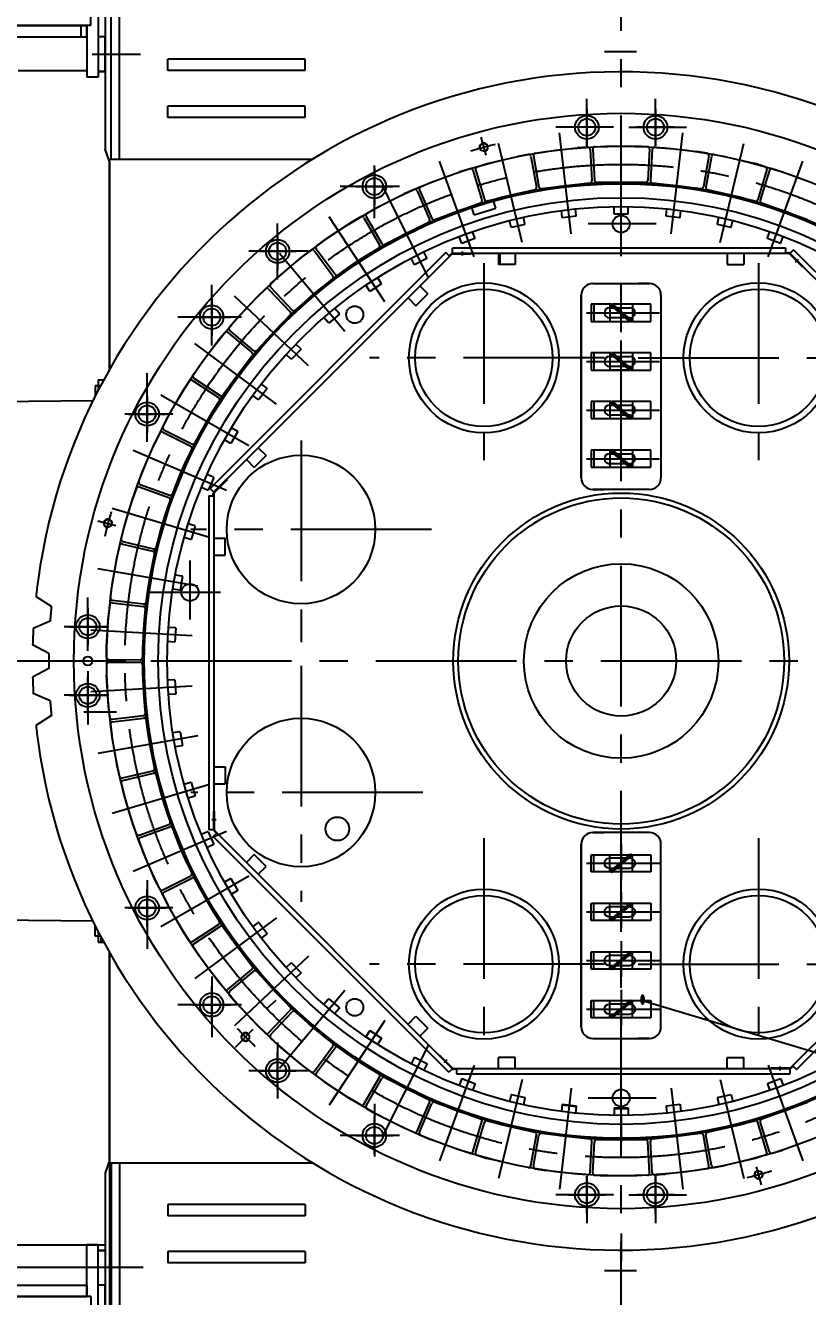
# Model space of a CAD drawing. Header units: millimetres. Extents: x 0 to 21000, y -315 to 14850.
# Drawn here: x 7694 to 11170, y 6046 to 11690 of the extents above; entities that cross this region are included whole.
import ezdxf
from ezdxf.enums import TextEntityAlignment as Align

# ---------------------------------------------------------------- set-up
doc = ezdxf.new("R2010")
doc.units = ezdxf.units.MM
doc.header["$LTSCALE"] = 500
doc.linetypes.add('G', pattern=[2, 1.25, -0.25, 0.25, -0.25])
for name, color, linetype in [('01', 7, 'Continuous'), ('02', 1, 'Continuous'), ('05', 142, 'G'), ('08', 1, 'Continuous')]:
    doc.layers.add(name, color=color, linetype=linetype)
doc.styles.get("Standard").update_dxf_attribs({"font": 'isocp', "width": 0.707, "bigfont": 'intecad.shx'})
doc.dimstyles.new('INTE', dxfattribs={"dimscale": 50, "dimtxt": 3.5, "dimasz": 3, "dimexe": 3, "dimexo": 0, "dimgap": 1, "dimtad": 1, "dimdec": 0, "dimdsep": 46, "dimtxsty": 'Standard', "dimcen": 0, "dimclrd": 1, "dimclre": 1, "dimclrt": 3, "dimaunit": 1, "dimadec": 0, "dimazin": 0, "dimtfac": 1, "dimtmove": 0, "dimatfit": 0, "dimfxl": 1, "dimarcsym": 0})

# ---------------------------------------------------------------- blocks, each defined once
blk = doc.blocks.new('erqewrr')
for p, q in [((9184.5, 19308.6), (9184.5, 19232.6)), ((9197.2, 19308.6), (9184.5, 19308.6)), ((9197.2, 19308.8), (9197.2, 19232.6)), ((9275.2, 19308.8), (9197.2, 19308.8)), ((9197.2, 19308.6), (9197.2, 19232.6)), ((9275.1, 19308.7), (9251.8, 19308.7)), ((9271, 19303.8), (9277.1, 19311)), ((9272, 19304.9), (9359.6, 19231.5)), ((9276.1, 19309.8), (9363.7, 19236.4)), ((9277.1, 19311), (9298.7, 19292.9)), ((9438.5, 19308.8), (9279.8, 19308.8)), ((9383.8, 19308.7), (9279.9, 19308.7)), ((9438.5, 19308.8), (9413.1, 19308.8)), ((9450.5, 19308.6), (9438.5, 19308.6)), ((9450.5, 19232.6), (9450.5, 19308.6)), ((9265.5, 19292.9), (9285.6, 19292.9)), ((9338.6, 19248.4), (9265.5, 19248.4)), ((9283.9, 19292.9), (9271, 19303.8)), ((9338.6, 19248.4), (9285.6, 19292.9)), ((9350.1, 19248.4), (9297.1, 19292.9)), ((9297.1, 19292.9), (9357.5, 19292.9)), ((9358.6, 19230.3), (9337, 19248.4)), ((9357.5, 19248.4), (9350.1, 19248.4)), ((9351.7, 19248.4), (9364.7, 19237.6)), ((9184.5, 19232.6), (9355.8, 19232.6)), ((9184.5, 19232.6), (9218.6, 19232.6)), ((9197.2, 19232.6), (9236.4, 19232.6)), ((9276.6, 19232.7), (9355.7, 19232.7)), ((9276.6, 19232.6), (9355.8, 19232.6)), ((9364.7, 19237.6), (9358.6, 19230.3)), ((9360.5, 19232.6), (9438.5, 19232.6)), ((9360.5, 19232.6), (9450.5, 19232.6)), ((9413.1, 19232.6), (9438.5, 19232.6))]:
    blk.add_line(p, q)
for centre, start, end in [((9265.5, 19270.7), 90, 270), ((9357.5, 19270.7), 270, 90)]:
    blk.add_arc(centre, 22.2, start, end)
at = {"layer": '05'}
for p, q in [((9267, 19306.4), (9267, 19234.7)), ((9368.6, 19308.6), (9368.6, 19232.8))]:
    blk.add_line(p, q, dxfattribs=at)
at = {"layer": '05', "color": 4, "linetype": 'G'}
for p, q in [((9365.4, 19230.7), (9270.2, 19310.6)), ((9317.8, 19184.7), (9317.8, 19343.3)), ((9164.1, 19270.7), (9489, 19270.7))]:
    blk.add_line(p, q, dxfattribs=at)
blk = doc.blocks.new('*D74')
at = {"layer": '08', "color": 1, "lineweight": -2}
for p, q in [((8068.1, 6858.6), (8068.1, 3609)), ((12614.6, 5529.1), (12614.6, 3609)), ((12464.6, 3759), (8218.1, 3759))]:
    blk.add_line(p, q, dxfattribs=at)
at = {"layer": '08', "color": 1}
for points in [[(8218.1, 3784), (8218.1, 3734), (8068.1, 3759)], [(12464.6, 3784), (12464.6, 3734), (12614.6, 3759)]]:
    blk.add_solid(points, dxfattribs=at)
at = {"layer": 'Defpoints', "color": 0}
for p in [(8068.1, 6858.6), (12614.6, 5529.1), (8068.1, 3759)]:
    blk.add_point(p, dxfattribs=at)
at = {"layer": '08', "color": 3, "insert": (10341.3, 3896.5), "char_height": 175, "attachment_point": 5}
blk.add_mtext('4547', dxfattribs=at)

msp = doc.modelspace()

# ---------------------------------------------------------------- linework, layer by layer
for p, q in [((8017.1, 12234.4), (8017.1, 11460.4)), ((5911.3, 11689.4), (7967.1, 11689.4)), ((7942.1, 11639.4), (7942.1, 11689.4)), ((7967.1, 11639.4), (7967.1, 11689.4)), ((7967.1, 11689.4), (7967.1, 11460.4)), ((6090.2, 11639.4), (7967.1, 11639.4)), ((7662.1, 11490.4), (7967.1, 11490.4)), ((8017.1, 11460.4), (7967.1, 11460.4)), ((10044.9, 10966.9), (10146.2, 10978.8)), ((10290.6, 10987.2), (10392.6, 10987.2)), ((10536.9, 10978.8), (10638.3, 10966.9)), ((9803.2, 10918.3), (9902.5, 10941.8)), ((10780.7, 10941.8), (10879.9, 10918.3)), ((9568.8, 10841.9), (9664.7, 10876.8)), ((11018.5, 10876.8), (11114.3, 10841.9)), ((9344.9, 10738.9), (9436, 10784.6)), ((9134.4, 10610.5), (9219.6, 10666.5)), ((8940.3, 10458.6), (9018.4, 10524.1)), ((8765.1, 10285.1), (8835.1, 10359.3)), ((8611.2, 10092.5), (8672.1, 10174.3)), ((8480.7, 9883.4), (8531.7, 9971.7)), ((8375.4, 9660.5), (8415.8, 9754.1)), ((8296.7, 9426.9), (8326, 9524.6)), ((8245.7, 9185.7), (8263.4, 9286.1)), ((7809.7, 9110.5), (7741.2, 9155)), ((7804.3, 9045.4), (7729.4, 9012.7)), ((8222.9, 8940.2), (8228.9, 9042.1)), ((7798.3, 8900.6), (7726.4, 8939.3)), ((7798.3, 8835.3), (7726.4, 8796.5)), ((8228.9, 8693.8), (8222.9, 8795.6)), ((7804.3, 8690.4), (7729.4, 8723.1)), ((7809.7, 8625.4), (7741.2, 8580.8)), ((8263.4, 8449.7), (8245.7, 8550.1)), ((8326, 8211.2), (8296.7, 8309)), ((8415.8, 7981.7), (8375.4, 8075.4)), ((8531.7, 7764.1), (8480.7, 7852.5)), ((8672.1, 7561.5), (8611.2, 7643.3)), ((8835.1, 7376.5), (8765.1, 7450.7)), ((9018.4, 7211.7), (8940.3, 7277.3)), ((9219.6, 7069.3), (9134.4, 7125.3)), ((9436, 6951.2), (9344.9, 6997)), ((9664.7, 6859), (9568.8, 6893.9)), ((11114.3, 6893.9), (11018.5, 6859)), ((9902.5, 6794), (9803.2, 6817.5)), ((10879.9, 6817.5), (10780.7, 6794)), ((10146.2, 6757.1), (10044.9, 6768.9)), ((10392.6, 6748.7), (10290.6, 6748.7)), ((10638.3, 6768.9), (10536.9, 6757.1)), ((7967.1, 6046.4), (7967.1, 6275.4)), ((8017.1, 6275.4), (7967.1, 6275.4)), ((8017.1, 5501.4), (8017.1, 6275.4)), ((6090.2, 6096.4), (7967.1, 6096.4)), ((7967.1, 6096.4), (7967.1, 6046.4)), ((5725.1, 6046.4), (7967.1, 6046.4))]:
    msp.add_line(p, q)
for centre, radius in [((10189.2, 11237.9), 52.5), ((10494, 11237.9), 52.5), ((10189.2, 11237.9), 38), ((10494, 11237.9), 38), ((9245, 10974.5), 52.5), ((9245, 10974.5), 38), ((10341.6, 8867.9), 2119.2), ((10341.6, 8867.9), 2017.8), ((8815, 10687.2), 52.5), ((8815, 10687.2), 38), ((8522.3, 10394.5), 52.5), ((8522.3, 10394.5), 38), ((8235, 9964.5), 52.5), ((8235, 9964.5), 38), ((7971.6, 9020.3), 52.5), ((7971.6, 9020.3), 38), ((7971.6, 8715.5), 52.5), ((7971.6, 8715.5), 38), ((8235, 7771.3), 52.5), ((8235, 7771.3), 38), ((8522.3, 7341.3), 52.5), ((8522.3, 7341.3), 38), ((8815, 7048.6), 52.5), ((8815, 7048.6), 38), ((9245, 6761.3), 52.5), ((9245, 6761.3), 38), ((10189.2, 6497.9), 52.5), ((10494, 6497.9), 52.5), ((10189.2, 6497.9), 38), ((10494, 6497.9), 38)]:
    msp.add_circle(centre, radius)
for start, end in [(172.0902, 173.6999), (186.3001, 187.9098)]:
    msp.add_arc((10341.6, 8867.9), 2616.1, start, end)
at = {"layer": '01', "color": 7, "linetype": 'Continuous'}
for p, q in [((8049.3, 12322.4), (8049.3, 11140.2)), ((8075.5, 11096.9), (8075.5, 12169.9)), ((8112.6, 11096.9), (8112.6, 12169.9)), ((8067.6, 11085.9), (8049.3, 11140.2)), ((8067.6, 11085.9), (8067.6, 10161.5)), ((9590.8, 10678.1), (9674.5, 10678.1)), ((9674.5, 10678.1), (9674.5, 10675.6)), ((9796.1, 10677.9), (9796.1, 10627.9)), ((9802.1, 10677.9), (9802.1, 10627.9)), ((9871.1, 10677.9), (9871.1, 10627.9)), ((10812.1, 10677.9), (10812.1, 10627.9)), ((10887.1, 10677.9), (10887.1, 10627.9)), ((11090.7, 10678.8), (11149.9, 10619.6)), ((9871.1, 10627.9), (9796.1, 10627.9)), ((10812.1, 10627.9), (10887.1, 10627.9)), ((11149.9, 10619.6), (11148.1, 10617.8)), ((9447.4, 10533.5), (9482.8, 10498.1)), ((9394.4, 10480.5), (9429.8, 10445.1)), ((9429.8, 10445.1), (9482.8, 10498.1)), ((8028.6, 10090.4), (8004.1, 10090.4)), ((8004.1, 10090.4), (8004.1, 10042.9)), ((7994.6, 10023.8), (6550.1, 10004.9)), ((8764.4, 9779.7), (8711.3, 9726.7)), ((8729, 9815.1), (8764.4, 9779.7)), ((8676, 9762), (8711.3, 9726.7)), ((8530.7, 9617), (8589.9, 9676.3)), ((8589.9, 9676.3), (8591.7, 9674.5)), ((8531.6, 9413.4), (8581.6, 9413.4)), ((8581.6, 9338.4), (8581.6, 9413.4)), ((8531.6, 9338.4), (8581.6, 9338.4)), ((8531.6, 8397.4), (8581.6, 8397.4)), ((8581.6, 8397.4), (8581.6, 8322.4)), ((8531.6, 8322.4), (8581.6, 8322.4)), ((8531.4, 8117.1), (8531.4, 8200.9)), ((8531.4, 8200.9), (8533.9, 8200.9)), ((8676, 7973.8), (8711.3, 8009.1)), ((8764.4, 7956.1), (8711.3, 8009.1)), ((8729, 7920.7), (8764.4, 7956.1)), ((7994.6, 7712), (6686.9, 7729.1)), ((8004.1, 7645.4), (8004.1, 7692.9)), ((8028.6, 7645.4), (8004.1, 7645.4)), ((8017.6, 7666.4), (8017.6, 7619.9)), ((8029.6, 7643.5), (8029.6, 7619.9)), ((8067.6, 6649.9), (8067.6, 7574.3)), ((9394.4, 7255.4), (9429.8, 7290.7)), ((9429.8, 7290.7), (9482.8, 7237.7)), ((9447.4, 7202.3), (9482.8, 7237.7)), ((9533.2, 7116.2), (9535, 7118)), ((9592.5, 7057), (9533.2, 7116.2)), ((9796.1, 7057.9), (9796.1, 7107.9)), ((9871.1, 7107.9), (9796.1, 7107.9)), ((9871.1, 7057.9), (9871.1, 7107.9)), ((10812.1, 7057.9), (10812.1, 7107.9)), ((10812.1, 7107.9), (10887.1, 7107.9)), ((10887.1, 7057.9), (10887.1, 7107.9)), ((11008.6, 7057.7), (11008.6, 7060.2)), ((11092.4, 7057.7), (11008.6, 7057.7)), ((8067.6, 6649.9), (8049.3, 6595.6)), ((8075.5, 6638.9), (8075.5, 5565.9)), ((8112.6, 6638.9), (8112.6, 5565.9))]:
    msp.add_line(p, q, dxfattribs=at)
at = {"layer": '01'}
for p, q in [((7985.1, 11689.4), (7985.1, 12299.4)), ((7985.1, 11689.4), (6061.1, 11689.4)), ((8049.2, 11639.4), (8017.1, 11639.4)), ((8049.2, 11485.4), (8049.2, 11639.4)), ((8937.6, 11540.3), (8327.6, 11540.3)), ((8327.6, 11490.3), (8327.6, 11540.3)), ((8937.6, 11490.3), (8937.6, 11540.3)), ((8049.2, 11485.4), (8017.1, 11485.4)), ((8017.1, 11485.4), (8049.2, 11485.4)), ((8937.6, 11490.3), (8327.6, 11490.3)), ((8937.6, 11331.7), (8327.6, 11331.7)), ((8327.6, 11281.7), (8327.6, 11331.7)), ((8937.6, 11281.7), (8937.6, 11331.7)), ((8937.6, 11281.7), (8327.6, 11281.7)), ((9960.2, 11122.5), (10007, 11130.6)), ((10007, 11130.6), (10145.4, 11146.8)), ((10192.7, 11149.6), (10145.4, 11146.8)), ((10203.3, 11140.2), (10211.6, 11000.9)), ((10215.1, 11140.9), (10223, 11001.6)), ((10224.6, 11151.5), (10271.9, 11154.2)), ((10271.9, 11154.2), (10411.2, 11154.2)), ((10458.6, 11151.5), (10411.2, 11154.2)), ((10468, 11140.9), (10460.1, 11001.6)), ((10479.9, 11140.2), (10471.5, 11000.9)), ((10490.5, 11149.6), (10537.8, 11146.8)), ((10537.8, 11146.8), (10676.2, 11130.6)), ((10722.9, 11122.5), (10676.2, 11130.6)), ((8068.1, 11096.9), (8971.9, 11096.9)), ((8068.1, 10162.4), (8068.1, 11096.9)), ((9701.1, 11062.9), (9746.5, 11076.5)), ((9746.5, 11076.5), (9882.1, 11108.6)), ((9928.8, 11116.9), (9882.1, 11108.6)), ((9940.4, 11108.8), (9964.9, 10971.4)), ((9952.1, 11110.9), (9976.1, 10973.4)), ((10731, 11110.9), (10707, 10973.4)), ((10742.7, 11108.8), (10718.3, 10971.4)), ((10754.3, 11116.9), (10801, 11108.6)), ((10801, 11108.6), (10936.6, 11076.5)), ((10982.1, 11062.9), (10936.6, 11076.5)), ((9494.2, 10992.5), (9625.1, 11040.1)), ((9670.5, 11053.8), (9625.1, 11040.1)), ((9683, 11047.1), (9723.2, 10913.5)), ((9694.4, 11050.5), (9734.2, 10916.7)), ((10988.8, 11050.5), (10949, 10916.7)), ((11000.2, 11047.1), (10959.9, 10913.5)), ((11012.6, 11053.8), (11058, 11040.1)), ((11058, 11040.1), (11189, 10992.5)), ((9421.3, 10961.1), (9377.8, 10942.3)), ((9434.4, 10955.9), (9489.9, 10827.8)), ((9445.3, 10960.6), (9500.4, 10832.4)), ((9450.6, 10973.7), (9494.2, 10992.5)), ((9957.3, 10959.9), (9746.1, 10909.9)), ((10202.8, 10990.4), (9987.1, 10965.2)), ((10044.9, 10966.9), (10044.3, 10971.9)), ((10146.2, 10978.8), (10145.6, 10983.7)), ((10450.1, 10992.2), (10233, 10992.2)), ((10290.6, 10987.2), (10290.6, 10992.2)), ((10392.6, 10987.2), (10392.6, 10992.2)), ((10696, 10965.2), (10480.4, 10990.4)), ((10536.9, 10978.8), (10537.5, 10983.7)), ((10638.3, 10966.9), (10638.8, 10971.9)), ((10937.1, 10909.9), (10725.8, 10959.9)), ((9253.2, 10879.7), (9377.8, 10942.3)), ((9717, 10901.2), (9513, 10826.9)), ((9784.1, 10878), (9772.4, 10916.3)), ((9803.2, 10918.3), (9802.1, 10923.1)), ((9902.5, 10941.8), (9901.3, 10946.7)), ((10780.7, 10941.8), (10781.8, 10946.7)), ((10879.9, 10918.3), (10881.1, 10923.1)), ((11170.1, 10826.9), (10966.1, 10901.2)), ((9184.5, 10840.1), (9143.5, 10816.3)), ((9208.5, 10842.4), (9278.1, 10721.4)), ((9212.1, 10856.1), (9253.2, 10879.7)), ((9568.8, 10841.9), (9567.1, 10846.6)), ((9664.7, 10876.8), (9663, 10881.5)), ((9688.4, 10849), (9676.7, 10887.3)), ((9688.4, 10849), (9784.1, 10878)), ((9913.8, 10809.3), (9907, 10838.3)), ((10079.5, 10838.6), (10076.1, 10868.1)), ((10080.7, 10835.7), (10079.5, 10838.6)), ((10141.6, 10842.8), (10080.7, 10835.7)), ((10142.1, 10845.9), (10138.6, 10875.4)), ((10141.6, 10842.8), (10142.1, 10845.9)), ((10310.1, 10855.7), (10310.1, 10885.4)), ((10310.9, 10852.7), (10310.1, 10855.7)), ((10372.3, 10852.7), (10310.9, 10852.7)), ((10372.3, 10852.7), (10373.1, 10855.7)), ((10373.1, 10855.7), (10373.1, 10885.4)), ((10541, 10845.9), (10544.5, 10875.4)), ((10541.5, 10842.8), (10541, 10845.9)), ((10602.5, 10835.7), (10541.5, 10842.8)), ((10602.5, 10835.7), (10603.6, 10838.6)), ((10603.6, 10838.6), (10607.1, 10868.1)), ((10769.3, 10809.3), (10776.2, 10838.3)), ((11018.5, 10876.8), (11020.2, 10881.5)), ((11114.3, 10841.9), (11116, 10846.6)), ((9027, 10739.8), (9143.5, 10816.3)), ((9198.2, 10836.5), (9268.1, 10715.7)), ((9485.2, 10814.9), (9291.2, 10717.5)), ((9436, 10784.6), (9433.8, 10789.1)), ((9852.5, 10794.8), (9845.7, 10823.8)), ((9854, 10792.1), (9852.5, 10794.8)), ((9913.7, 10806.2), (9854, 10792.1)), ((9913.7, 10806.2), (9913.8, 10809.3)), ((10769.4, 10806.2), (10769.3, 10809.3)), ((10829.2, 10792.1), (10769.4, 10806.2)), ((10829.2, 10792.1), (10830.6, 10794.8)), ((10830.6, 10794.8), (10837.5, 10823.8)), ((8989, 10711.5), (9027, 10739.8)), ((9344.9, 10738.9), (9342.6, 10743.3)), ((9632.1, 10725), (9621.9, 10753)), ((9633.9, 10722.5), (9632.1, 10725)), ((9691.6, 10743.5), (9633.9, 10722.5)), ((9691.3, 10746.6), (9681.1, 10774.5)), ((9691.6, 10743.5), (9691.3, 10746.6)), ((10991.6, 10743.5), (10991.8, 10746.6)), ((11049.2, 10722.5), (10991.6, 10743.5)), ((10991.8, 10746.6), (11002, 10774.5)), ((11049.2, 10722.5), (11051, 10725)), ((11051, 10725), (11061.2, 10753)), ((9562.7, 10681.3), (8515.1, 9633.7)), ((9588.7, 10674.7), (8531.4, 9617.4)), ((8963.4, 10692.4), (8925.4, 10664.1)), ((8977.4, 10690.4), (9060.9, 10578.6)), ((8986.9, 10697.5), (9070.1, 10585.4)), ((9265, 10702.3), (9083.6, 10583)), ((9219.6, 10666.5), (9216.9, 10670.7)), ((9477.6, 10658.4), (9464.3, 10685)), ((9578.9, 10665), (9562.6, 10681.3)), ((9577.2, 10666.8), (9586.9, 10676.5)), ((9590.8, 10675.6), (9674.5, 10675.6)), ((11073, 10700.9), (9591.6, 10700.9)), ((9591.6, 10677.9), (9591.6, 10700.9)), ((11086.8, 10677.9), (9591.6, 10677.9)), ((11073, 10677.9), (11073, 10701)), ((11073, 10680.4), (11086.8, 10680.4)), ((11088.9, 10677), (11148.1, 10617.8)), ((11091.1, 10678.1), (11107.4, 10694.4)), ((12148.4, 9620.8), (11091.1, 10678.1)), ((12154.9, 9646.8), (11107.4, 10694.4)), ((8818.6, 10574.5), (8925.4, 10664.1)), ((9134.4, 10610.5), (9131.7, 10614.7)), ((9421.3, 10630.1), (9408, 10656.7)), ((9423.4, 10627.8), (9421.3, 10630.1)), ((9478.3, 10655.3), (9423.4, 10627.8)), ((9478.3, 10655.3), (9477.6, 10658.4)), ((8784.1, 10542), (8818.6, 10574.5)), ((9059.3, 10565), (8893, 10425.4)), ((9275.6, 10546), (9259.3, 10570.8)), ((8760.9, 10520.1), (8726.4, 10487.5)), ((8775, 10519.7), (8870.9, 10418.4)), ((8783.7, 10527.9), (8879.3, 10426.2)), ((9018.4, 10524.1), (9015.2, 10528)), ((9223, 10511.3), (9206.6, 10536.2)), ((9225.3, 10509.3), (9223, 10511.3)), ((9276.6, 10543), (9225.3, 10509.3)), ((9276.6, 10543), (9275.6, 10546)), ((10215.6, 10543.9), (10265.6, 10543.9)), ((10215.6, 10543.9), (10467.6, 10543.9)), ((10467.6, 10543.9), (10417.6, 10543.9)), ((8630.8, 10386.2), (8726.4, 10487.5)), ((8940.3, 10458.6), (8937.1, 10462.4)), ((10164.6, 10492.9), (10164.6, 9680.9)), ((10164.6, 9680.9), (10164.6, 10492.9)), ((10518.6, 10492.9), (10518.6, 9680.9)), ((10518.6, 10492.9), (10518.6, 9680.9)), ((8600.3, 10349.9), (8630.8, 10386.2)), ((8870.9, 10404.6), (8722, 10246.7)), ((9039.7, 10370.4), (9020.6, 10393.2)), ((9089.3, 10408.1), (9042.3, 10368.6)), ((9088, 10410.9), (9068.9, 10433.7)), ((9089.3, 10408.1), (9088, 10410.9)), ((8601.5, 10335.8), (8708.2, 10245.9)), ((8835.1, 10359.3), (8831.4, 10362.8)), ((9042.3, 10368.6), (9039.7, 10370.4)), ((8466.1, 10177.3), (8549.3, 10289.1)), ((8579.7, 10325.4), (8549.3, 10289.1)), ((8593.8, 10326.7), (8700.9, 10237.1)), ((8765.1, 10285.1), (8761.5, 10288.6)), ((8917.4, 10254.9), (8895.7, 10275.3)), ((8702.5, 10223.5), (8572.8, 10049.4)), ((8874.1, 10209.1), (8852.5, 10229.5)), ((8919, 10252.3), (8876.9, 10207.6)), ((8919, 10252.3), (8917.4, 10254.9)), ((8440, 10137.7), (8466.1, 10177.3)), ((8672.1, 10174.3), (8668.1, 10177.3)), ((8876.9, 10207.6), (8874.1, 10209.1)), ((8017.6, 10115.9), (8042.2, 10115.9)), ((8017.6, 10115.9), (8017.6, 10069.4)), ((8422.5, 10111), (8396.5, 10071.4)), ((8436.3, 10113.9), (8553, 10037.4)), ((8442.8, 10123.8), (8559.3, 10047)), ((8326.8, 9950.7), (8396.5, 10071.4)), ((8611.2, 10092.5), (8607.2, 10095.5)), ((8728.3, 10029.6), (8704.5, 10047.4)), ((8767.9, 10077.7), (8731.2, 10028.5)), ((8766, 10080.2), (8742.1, 10098)), ((8767.9, 10077.7), (8766, 10080.2)), ((8556.2, 10024), (8447.6, 9836)), ((8731.2, 10028.5), (8728.3, 10029.6)), ((8305.4, 9908.4), (8326.8, 9950.7)), ((8531.7, 9971.7), (8527.4, 9974.2)), ((8291.1, 9879.8), (8269.9, 9837.4)), ((8304.5, 9884.3), (8429.3, 9821.9)), ((8309.9, 9894.9), (8434.5, 9832.1)), ((8480.7, 9883.4), (8476.4, 9885.9)), ((8638.1, 9886.9), (8607.4, 9833.7)), ((8635.9, 9889.1), (8610.1, 9903.9)), ((8638.1, 9886.9), (8635.9, 9889.1)), ((8214.7, 9709.5), (8269.9, 9837.4)), ((8604.4, 9834.5), (8578.6, 9849.4)), ((8607.4, 9833.7), (8604.4, 9834.5)), ((8434, 9809), (8348.1, 9609.6)), ((8198.4, 9664.9), (8214.7, 9709.5)), ((8415.8, 9754.1), (8411.3, 9756.1)), ((8204.4, 9652.1), (8335.4, 9604.2)), ((8375.4, 9660.5), (8370.9, 9662.5)), ((8528.9, 9684.1), (8501.5, 9695.9)), ((8531.3, 9682.2), (8507, 9625.8)), ((8531.3, 9682.2), (8528.9, 9684.1)), ((8532.5, 9615.3), (8591.7, 9674.5)), ((8187.5, 9634.9), (8171.4, 9590.4)), ((8200.3, 9640.9), (8331.5, 9593.4)), ((8503.9, 9626.3), (8476.6, 9638.1)), ((8507, 9625.8), (8503.9, 9626.3)), ((8531.6, 9599.4), (8508.5, 9599.4)), ((8508.6, 9599.4), (8508.6, 8117.9)), ((8531.4, 9617.4), (8515.1, 9633.7)), ((8529.1, 9599.4), (8529.1, 9613.1)), ((8531.6, 9613.1), (8531.6, 8117.9)), ((10215.6, 9629.9), (10265.6, 9629.9)), ((10467.6, 9629.9), (10215.6, 9629.9)), ((10467.6, 9629.9), (10417.6, 9629.9)), ((8131.4, 9456.9), (8171.4, 9590.4)), ((8337.7, 9581.1), (8275.4, 9373.2)), ((8326, 9524.6), (8321.2, 9526)), ((8120.4, 9410.7), (8131.4, 9456.9)), ((8296.7, 9426.9), (8291.9, 9428.3)), ((8446.4, 9468.2), (8417.9, 9476.7)), ((8449, 9466.6), (8431.4, 9407.7)), ((8449, 9466.6), (8446.4, 9468.2)), ((8113, 9379.7), (8102.2, 9333.5)), ((8125, 9387.1), (8260.9, 9355.2)), ((8127.8, 9398.7), (8263.5, 9366.3)), ((8428.3, 9407.8), (8399.8, 9416.4)), ((8431.4, 9407.7), (8428.3, 9407.8)), ((8078, 9196.3), (8102.2, 9333.5)), ((8268.4, 9343.7), (8230.7, 9129.9)), ((8263.4, 9286.1), (8258.5, 9287)), ((8389.5, 9244.1), (8360.2, 9249.3)), ((8392.3, 9242.8), (8381.6, 9182.3)), ((8392.3, 9242.8), (8389.5, 9244.1)), ((8072.4, 9149.2), (8078, 9196.3)), ((8245.7, 9185.7), (8240.7, 9186.6)), ((8378.6, 9182.1), (8349.2, 9187.2)), ((8381.6, 9182.3), (8378.6, 9182.1)), ((8068.7, 9117.5), (8063.2, 9070.4)), ((8079.8, 9126.3), (8218.4, 9110.3)), ((8081.1, 9138.1), (8219.7, 9121.7)), ((8227.2, 9099.8), (8214.6, 8883.1)), ((8055.1, 8931.3), (8063.2, 9070.4)), ((8228.9, 9042.1), (8223.9, 9042.3)), ((8919.1, 9052.1), (8919.1, 8952.1)), ((8359, 9014.9), (8329.3, 9016.7)), ((8362, 9014), (8358.4, 8952.7)), ((8362, 9014), (8359, 9014.9)), ((8055.1, 8883.9), (8055.1, 8931.3)), ((8222.9, 8940.2), (8218, 8940.5)), ((8355.4, 8952), (8325.7, 8953.8)), ((8358.4, 8952.7), (8355.4, 8952)), ((8055.6, 8867.9), (7798.1, 8867.9)), ((8065.1, 8873.9), (8204.6, 8873.6)), ((8065.1, 8862), (8204.6, 8862.2)), ((8055.1, 8852), (8055.1, 8804.5)), ((8214.6, 8852.8), (8227.2, 8636)), ((8063.2, 8665.4), (8055.1, 8804.5)), ((8222.9, 8795.6), (8218, 8795.3)), ((8355.4, 8783.8), (8325.7, 8782.1)), ((8358.4, 8783.2), (8355.4, 8783.8)), ((8358.4, 8783.2), (8362, 8721.9)), ((8228.9, 8693.8), (8223.9, 8693.5)), ((8359, 8720.9), (8329.3, 8719.2)), ((8362, 8721.9), (8359, 8720.9)), ((8068.7, 8618.3), (8063.2, 8665.4)), ((8072.4, 8586.6), (8078, 8539.5)), ((8079.8, 8609.5), (8218.4, 8625.5)), ((8081.1, 8597.7), (8219.7, 8614.1)), ((8230.7, 8605.9), (8268.4, 8392.1)), ((8102.2, 8402.3), (8078, 8539.5)), ((8245.7, 8550.1), (8240.7, 8549.3)), ((8378.6, 8553.8), (8349.2, 8548.6)), ((8381.6, 8553.5), (8378.6, 8553.8)), ((8381.6, 8553.5), (8392.3, 8493)), ((8389.5, 8491.7), (8360.2, 8486.6)), ((8392.3, 8493), (8389.5, 8491.7)), ((8263.4, 8449.7), (8258.5, 8448.8)), ((8113, 8356.1), (8102.2, 8402.3)), ((8125, 8348.7), (8260.9, 8380.7)), ((8127.8, 8337.1), (8263.5, 8369.5)), ((8275.4, 8362.7), (8337.7, 8154.7)), ((8120.4, 8325.1), (8131.4, 8279)), ((8296.7, 8309), (8291.9, 8307.5)), ((8428.3, 8328), (8399.8, 8319.5)), ((8431.4, 8328.1), (8428.3, 8328)), ((8431.4, 8328.1), (8449, 8269.3)), ((8171.4, 8145.5), (8131.4, 8279)), ((8446.4, 8267.6), (8417.9, 8259.1)), ((8449, 8269.3), (8446.4, 8267.6)), ((8326, 8211.2), (8321.2, 8209.8)), ((8533.9, 8117.1), (8533.9, 8200.9)), ((8187.5, 8100.9), (8171.4, 8145.5)), ((8200.3, 8094.9), (8331.5, 8142.4)), ((8204.4, 8083.7), (8335.4, 8131.6)), ((8348.1, 8126.2), (8434, 7926.9)), ((8375.4, 8075.4), (8370.9, 8073.4)), ((8503.9, 8109.5), (8476.6, 8097.7)), ((8507, 8110), (8503.9, 8109.5)), ((8507, 8110), (8531.3, 8053.6)), ((8531.6, 8117.9), (8508.6, 8117.9)), ((8544.5, 8105.3), (8528.1, 8088.9)), ((8528.2, 8089), (9575.8, 7041.5)), ((8542.7, 8103.5), (8533, 8113.2)), ((8534.8, 8115), (9592, 7057.7)), ((10215.6, 8105.9), (10265.6, 8105.9)), ((10467.6, 8105.9), (10215.6, 8105.9)), ((10467.6, 8105.9), (10417.6, 8105.9)), ((11094.5, 7061.1), (12151.8, 8118.4)), ((11120.5, 7054.6), (12168, 8102.1)), ((8198.4, 8070.9), (8214.7, 8026.4)), ((8269.9, 7898.4), (8214.7, 8026.4)), ((8528.9, 8051.7), (8501.5, 8039.9)), ((8531.3, 8053.6), (8528.9, 8051.7)), ((10164.6, 7242.9), (10164.6, 8054.9)), ((10164.6, 8054.9), (10164.6, 7242.9)), ((10518.6, 7242.9), (10518.6, 8054.9)), ((10518.6, 7242.9), (10518.6, 8054.9)), ((8415.8, 7981.7), (8411.3, 7979.7)), ((8304.5, 7851.5), (8429.3, 7914)), ((8309.9, 7840.9), (8434.5, 7903.7)), ((8291.1, 7856), (8269.9, 7898.4)), ((8447.6, 7899.8), (8556.2, 7711.8)), ((8480.7, 7852.5), (8476.4, 7850)), ((8604.4, 7901.3), (8578.6, 7886.4)), ((8607.4, 7902.1), (8604.4, 7901.3)), ((8607.4, 7902.1), (8638.1, 7849)), ((8635.9, 7846.8), (8610.1, 7831.9)), ((8638.1, 7849), (8635.9, 7846.8)), ((8305.4, 7827.5), (8326.8, 7785.1)), ((8396.5, 7664.4), (8326.8, 7785.1)), ((8531.7, 7764.1), (8527.4, 7761.6)), ((8436.3, 7621.9), (8553, 7698.4)), ((8442.8, 7612), (8559.3, 7688.8)), ((8572.8, 7686.5), (8702.5, 7512.3)), ((8728.3, 7706.2), (8704.5, 7688.4)), ((8731.2, 7707.3), (8728.3, 7706.2)), ((8731.2, 7707.3), (8767.9, 7658.1)), ((8422.5, 7624.8), (8396.5, 7664.4)), ((8611.2, 7643.3), (8607.2, 7640.3)), ((8766, 7655.6), (8742.1, 7637.9)), ((8767.9, 7658.1), (8766, 7655.6)), ((8017.6, 7619.9), (8042.2, 7619.9)), ((8068.1, 7573.4), (8068.1, 6638.9)), ((8440, 7598.1), (8466.1, 7558.5)), ((8549.3, 7446.8), (8466.1, 7558.5)), ((8672.1, 7561.5), (8668.1, 7558.5)), ((8874.1, 7526.7), (8852.5, 7506.3)), ((8876.9, 7528.2), (8874.1, 7526.7)), ((8876.9, 7528.2), (8919, 7483.6)), ((8593.8, 7409.1), (8700.9, 7498.7)), ((8601.5, 7400), (8708.2, 7489.9)), ((8722, 7489.1), (8870.9, 7331.2)), ((8765.1, 7450.7), (8761.5, 7447.3)), ((8917.4, 7480.9), (8895.7, 7460.5)), ((8919, 7483.6), (8917.4, 7480.9)), ((8579.7, 7410.4), (8549.3, 7446.8)), ((8600.3, 7385.9), (8630.8, 7349.7)), ((8726.4, 7248.3), (8630.8, 7349.7)), ((8835.1, 7376.5), (8831.4, 7373.1)), ((9039.7, 7365.5), (9020.6, 7342.7)), ((9042.3, 7367.2), (9039.7, 7365.5)), ((9042.3, 7367.2), (9089.3, 7327.8)), ((8775, 7216.1), (8870.9, 7317.5)), ((8783.7, 7208), (8879.3, 7309.6)), ((8893, 7310.4), (9059.3, 7170.9)), ((9088, 7325), (9068.9, 7302.2)), ((9089.3, 7327.8), (9088, 7325)), ((8760.9, 7215.7), (8726.4, 7248.3)), ((8940.3, 7277.3), (8937.1, 7273.4)), ((9225.3, 7226.5), (9223, 7224.5)), ((9225.3, 7226.5), (9276.6, 7192.8)), ((8784.1, 7193.8), (8818.6, 7161.3)), ((9018.4, 7211.7), (9015.2, 7207.9)), ((9223, 7224.5), (9206.6, 7199.6)), ((9275.6, 7189.9), (9259.3, 7165)), ((9276.6, 7192.8), (9275.6, 7189.9)), ((10215.6, 7191.9), (10265.6, 7191.9)), ((10215.6, 7191.9), (10467.6, 7191.9)), ((10467.6, 7191.9), (10417.6, 7191.9)), ((8925.4, 7071.8), (8818.6, 7161.3)), ((8977.4, 7045.4), (9060.9, 7157.2)), ((8986.9, 7038.3), (9070.1, 7150.4)), ((9083.6, 7152.8), (9265, 7033.5)), ((9134.4, 7125.3), (9131.7, 7121.2)), ((9594.2, 7058.8), (9535, 7118)), ((8963.4, 7043.4), (8925.4, 7071.8)), ((9219.6, 7069.3), (9216.9, 7065.1)), ((9421.3, 7105.7), (9408, 7079.1)), ((9423.4, 7108.1), (9421.3, 7105.7)), ((9423.4, 7108.1), (9478.3, 7080.5)), ((9477.6, 7077.5), (9464.3, 7050.9)), ((9478.3, 7080.5), (9477.6, 7077.5)), ((9592, 7057.7), (9575.8, 7041.5)), ((9596.3, 7057.9), (11091.6, 7057.9)), ((9610.1, 7057.9), (9610.1, 7034.8)), ((11092.4, 7060.2), (11008.6, 7060.2)), ((11091.6, 7057.9), (11091.6, 7034.9)), ((11106, 7069.1), (11096.3, 7059.3)), ((11104.2, 7070.8), (11120.6, 7054.5)), ((8989, 7024.3), (9027, 6996.1)), ((9198.2, 6899.4), (9268.1, 7020.1)), ((9208.5, 6893.4), (9278.1, 7014.4)), ((9291.2, 7018.3), (9485.2, 6920.9)), ((9610.1, 7055.4), (9596.3, 7055.4)), ((9610.1, 7034.9), (11091.6, 7034.9)), ((9632.1, 7010.8), (9621.9, 6982.9)), ((9633.9, 7013.4), (9632.1, 7010.8)), ((9633.9, 7013.4), (9691.6, 6992.4)), ((10991.6, 6992.4), (11049.2, 7013.4)), ((11049.2, 7013.4), (11051, 7010.8)), ((11051, 7010.8), (11061.2, 6982.9)), ((9143.5, 6919.5), (9027, 6996.1)), ((9344.9, 6997), (9342.6, 6992.5)), ((9436, 6951.2), (9433.8, 6946.7)), ((9691.3, 6989.3), (9681.1, 6961.3)), ((9691.6, 6992.4), (9691.3, 6989.3)), ((9854, 6943.7), (9852.5, 6941)), ((9854, 6943.7), (9913.7, 6929.6)), ((10769.4, 6929.6), (10829.2, 6943.7)), ((10829.2, 6943.7), (10830.6, 6941)), ((10991.6, 6992.4), (10991.8, 6989.3)), ((10991.8, 6989.3), (11002, 6961.3)), ((9184.5, 6895.7), (9143.5, 6919.5)), ((9434.4, 6779.9), (9489.9, 6908)), ((9445.3, 6775.2), (9500.4, 6903.4)), ((9513, 6908.9), (9717, 6834.6)), ((9568.8, 6893.9), (9567.1, 6889.2)), ((9852.5, 6941), (9845.7, 6912.1)), ((9913.8, 6926.5), (9907, 6897.5)), ((9913.7, 6929.6), (9913.8, 6926.5)), ((10079.5, 6897.3), (10076.1, 6867.7)), ((10080.7, 6900.1), (10079.5, 6897.3)), ((10079.5, 6897.3), (10142.1, 6889.9)), ((10080.7, 6900.1), (10141.6, 6893)), ((10142.1, 6889.9), (10138.6, 6860.4)), ((10141.6, 6893), (10142.1, 6889.9)), ((10541.5, 6893), (10541, 6889.9)), ((10541, 6889.9), (10544.5, 6860.4)), ((10541.5, 6893), (10602.5, 6900.1)), ((10602.5, 6900.1), (10603.6, 6897.3)), ((10603.6, 6897.3), (10607.1, 6867.7)), ((10769.4, 6929.6), (10769.3, 6926.5)), ((10769.3, 6926.5), (10776.2, 6897.5)), ((10830.6, 6941), (10837.5, 6912.1)), ((10966.1, 6834.6), (11170.1, 6908.9)), ((11114.3, 6893.9), (11116, 6889.2)), ((9212.1, 6879.8), (9253.2, 6856.1)), ((9377.8, 6793.6), (9253.2, 6856.1)), ((9664.7, 6859), (9663, 6854.3)), ((10310.9, 6883.2), (10310.1, 6880.2)), ((10310.1, 6880.2), (10310.1, 6850.4)), ((10310.1, 6880.2), (10373.1, 6880.2)), ((10310.9, 6883.2), (10372.3, 6883.2)), ((10341.6, 6855.8), (10341.6, 6730.8)), ((10372.3, 6883.2), (10373.1, 6880.2)), ((10373.1, 6880.2), (10373.1, 6850.4)), ((11018.5, 6859), (11020.2, 6854.3)), ((9421.3, 6774.7), (9377.8, 6793.6)), ((9683, 6688.7), (9723.2, 6822.4)), ((9694.4, 6685.3), (9734.2, 6819.1)), ((9746.1, 6826), (9957.3, 6775.9)), ((9803.2, 6817.5), (9802.1, 6812.7)), ((9902.5, 6794), (9901.3, 6789.2)), ((10725.8, 6775.9), (10937.1, 6826)), ((10780.7, 6794), (10781.8, 6789.2)), ((10879.9, 6817.5), (10881.1, 6812.7)), ((10988.8, 6685.3), (10949, 6819.1)), ((11000.2, 6688.7), (10959.9, 6822.4)), ((9450.6, 6762.1), (9494.2, 6743.4)), ((9625.1, 6695.7), (9494.2, 6743.4)), ((9940.4, 6627), (9964.9, 6764.4)), ((9952.1, 6624.9), (9976.1, 6762.4)), ((9987.1, 6770.6), (10202.8, 6745.4)), ((10044.9, 6768.9), (10044.3, 6763.9)), ((10146.2, 6757.1), (10145.6, 6752.1)), ((10203.3, 6595.6), (10211.6, 6734.9)), ((10215.1, 6594.9), (10223, 6734.2)), ((10233, 6743.7), (10450.1, 6743.7)), ((10290.6, 6748.7), (10290.6, 6743.7)), ((10392.6, 6748.7), (10392.6, 6743.7)), ((10468, 6594.9), (10460.1, 6734.2)), ((10479.9, 6595.6), (10471.5, 6734.9)), ((10480.4, 6745.4), (10696, 6770.6)), ((10536.9, 6757.1), (10537.5, 6752.1)), ((10638.3, 6768.9), (10638.8, 6763.9)), ((10731, 6624.9), (10707, 6762.4)), ((10742.7, 6627), (10718.3, 6764.4)), ((11189, 6743.4), (11058, 6695.7)), ((9670.5, 6682), (9625.1, 6695.7)), ((9701.1, 6672.9), (9746.5, 6659.4)), ((10982.1, 6672.9), (10936.6, 6659.4)), ((11012.6, 6682), (11058, 6695.7)), ((8068.1, 6638.9), (8971.9, 6638.9)), ((9882.1, 6627.2), (9746.5, 6659.4)), ((9928.8, 6618.9), (9882.1, 6627.2)), ((9960.2, 6613.4), (10007, 6605.2)), ((10145.4, 6589), (10007, 6605.2)), ((10676.2, 6605.2), (10537.8, 6589)), ((10722.9, 6613.4), (10676.2, 6605.2)), ((10754.3, 6618.9), (10801, 6627.2)), ((10936.6, 6659.4), (10801, 6627.2)), ((8049.3, 6595.6), (8049.3, 5413.4)), ((10192.7, 6586.2), (10145.4, 6589)), ((10224.6, 6584.3), (10271.9, 6581.7)), ((10411.2, 6581.7), (10271.9, 6581.7)), ((10458.6, 6584.3), (10411.2, 6581.7)), ((10490.5, 6586.2), (10537.8, 6589)), ((8937.6, 6454.1), (8327.6, 6454.1)), ((8327.6, 6454.1), (8327.6, 6404.1)), ((8937.6, 6454.1), (8937.6, 6404.1)), ((8937.6, 6404.1), (8327.6, 6404.1)), ((10341.6, 6326.5), (10341.6, 6201.5)), ((7612.1, 6275.4), (8049.3, 6275.4)), ((8017.1, 6250.4), (8049.2, 6250.4)), ((8049.2, 6250.4), (8017.1, 6250.4)), ((8049.2, 6250.4), (8049.2, 6096.4)), ((8937.6, 6245.5), (8327.6, 6245.5)), ((8327.6, 6245.5), (8327.6, 6195.5)), ((8937.6, 6245.5), (8937.6, 6195.5)), ((8937.6, 6195.5), (8327.6, 6195.5)), ((8049.2, 6096.4), (8017.1, 6096.4)), ((7985.1, 6046.4), (6061.1, 6046.4)), ((7985.1, 6046.4), (7985.1, 5436.4))]:
    msp.add_line(p, q, dxfattribs=at)
at = {"layer": '01', "color": 7, "linetype": 'Continuous'}
for centre, radius in [((10341.6, 8867.9), 2432), ((10341.6, 8867.9), 2286), ((10341.6, 8867.9), 2126), ((9157.6, 10405.9), 38), ((10341.6, 8867.9), 724), ((10341.6, 8867.9), 432), ((8425.6, 9172.4), 38), ((10341.6, 8867.9), 244.5), ((9080.3, 8122.7), 52.5), ((9157.6, 7329.9), 38)]:
    msp.add_circle(centre, radius, dxfattribs=at)
at = {"layer": '01'}
for centre, radius in [((10189.2, 11237.9), 38), ((10494, 11237.9), 38), ((9730.6, 11148.2), 17), ((9245, 10974.5), 38), ((10341.6, 8867.9), 2057.4), ((10341.6, 10808.4), 38), ((8815, 10687.2), 38), ((9731.6, 10213.9), 333), ((9731.6, 10213.9), 305), ((10951.6, 10213.9), 333), ((10951.6, 10213.9), 305), ((9157.6, 10405.9), 38), ((9157.6, 10405.9), 38), ((8522.3, 10394.5), 38), ((8235, 9964.5), 38), ((8919.1, 9451.9), 330), ((10341.6, 8867.9), 746), ((10341.6, 8867.9), 724), ((8061.3, 9478.9), 17), ((7971.6, 9020.3), 38), ((7971.6, 8867.9), 20), ((7971.6, 8715.5), 38), ((8919.1, 8283.9), 330), ((9731.6, 7521.9), 333), ((10951.6, 7521.9), 333), ((8235, 7771.3), 38), ((9731.6, 7521.9), 305), ((10951.6, 7521.9), 305), ((8522.3, 7341.3), 38), ((9157.6, 7329.9), 38), ((8672.3, 7198.6), 17), ((8815, 7048.6), 38), ((10341.6, 6927.4), 38), ((9245, 6761.3), 38), ((10952.6, 6587.6), 17), ((10189.2, 6497.9), 38), ((10494, 6497.9), 38)]:
    msp.add_circle(centre, radius, dxfattribs=at)
at = {"layer": '01', "color": 7, "linetype": 'Continuous'}
for radius, start, end in [(2616.2, 0, 172.0902), (2543.4, 174.5277, 175.9987), (2616.2, 176.8271, 178.4361), (2616.2, 187.9098, 0), (2543.4, 179.2645, 180.7355), (2616.2, 181.5639, 183.1729), (2543.4, 184.0013, 185.4723)]:
    msp.add_arc((10341.6, 8867.9), radius, start, end, dxfattribs=at)
at = {"layer": '01'}
for centre, radius, start, end in [((9962, 11112.6), 10, 99.9115, 189.9115), ((10193.3, 11139.6), 10, 3.4219, 93.4219), ((10225.1, 11141.5), 10, 93.2448, 183.2448), ((10458, 11141.5), 10, 356.7552, 86.7552), ((10489.9, 11139.6), 10, 86.5781, 176.5781), ((10721.2, 11112.6), 10, 350.0885, 80.0885), ((9930.6, 11107.1), 10, 10.0885, 100.0885), ((10752.6, 11107.1), 10, 79.9115, 169.9115), ((9673.4, 11044.2), 10, 16.7552, 106.7552), ((9703.9, 11053.4), 10, 106.5781, 196.5781), ((10979.2, 11053.4), 10, 343.4219, 73.4219), ((11009.8, 11044.2), 10, 73.2448, 163.2448), ((9425.3, 10951.9), 10, 23.4219, 113.4219), ((9454.5, 10964.6), 10, 113.2448, 203.2448), ((9955, 10969.7), 10, 283.3333, 10.0885), ((9986, 10975.1), 10, 189.9115, 276.6667), ((10201.6, 11000.3), 10, 276.6667, 3.4219), ((10233, 11002.2), 10, 183.2448, 270), ((10450.1, 11002.2), 10, 270, 356.7552), ((10481.5, 11000.3), 10, 176.5781, 263.3333), ((10697.2, 10975.1), 10, 263.3333, 350.0885), ((10728.1, 10969.7), 10, 169.9115, 256.6667), ((9713.6, 10910.6), 10, 290, 16.7552), ((9743.8, 10919.6), 10, 196.5781, 283.3333), ((10939.4, 10919.6), 10, 256.6667, 343.4219), ((10969.5, 10910.6), 10, 163.2448, 250), ((9189.5, 10831.5), 10, 30.0885, 120.0885), ((9217.1, 10847.4), 10, 119.9115, 209.9115), ((9480.7, 10823.9), 10, 296.6667, 23.4219), ((9509.6, 10836.3), 10, 203.2448, 290), ((8969.3, 10684.4), 10, 36.7552, 126.7552), ((8994.9, 10703.5), 10, 126.5781, 216.5781), ((9259.5, 10710.7), 10, 303.3333, 30.0885), ((9286.7, 10726.4), 10, 209.9115, 296.6667), ((9590.8, 10672.6), 5.5, 90, 135), ((9590.8, 10672.6), 3, 90, 135), ((11086.8, 10674.9), 5.5, 45, 90), ((11086.8, 10674.9), 3, 45, 90), ((9052.9, 10572.6), 10, 310, 36.7552), ((9078.1, 10591.4), 10, 216.5781, 303.3333), ((8767.7, 10512.8), 10, 43.4219, 133.4219), ((8790.9, 10534.7), 10, 133.2448, 223.2448), ((10215.6, 10492.9), 51, 90, 180), ((10215.6, 10492.9), 51, 90, 180), ((10467.6, 10492.9), 51, 0, 90), ((10467.6, 10492.9), 51, 0, 90), ((8863.7, 10411.5), 10, 316.6667, 43.4219), ((8886.5, 10433.1), 10, 223.2448, 310), ((8607.9, 10343.4), 10, 139.9115, 229.9115), ((8587.4, 10319), 10, 50.0885, 140.0885), ((8694.5, 10229.5), 10, 323.3333, 50.0885), ((8714.7, 10253.6), 10, 229.9115, 316.6667), ((8430.8, 10105.6), 10, 56.7552, 146.7552), ((8448.3, 10132.2), 10, 146.5781, 236.5781), ((8564.8, 10055.3), 10, 236.5781, 323.3333), ((8547.5, 10029), 10, 330, 56.7552), ((8300.1, 9875.4), 10, 63.4219, 153.4219), ((8314.4, 9903.9), 10, 153.2448, 243.2448), ((8424.9, 9812.9), 10, 336.6667, 63.4219), ((8439, 9841), 10, 243.2448, 330), ((8207.8, 9661.5), 10, 159.9115, 249.9115), ((10215.6, 9680.9), 51, 180, 270), ((10215.6, 9680.9), 51, 180, 270), ((10467.6, 9680.9), 51, 270, 0), ((10467.6, 9680.9), 51, 270, 0), ((8196.9, 9631.5), 10, 70.0885, 160.0885), ((8338.9, 9613.6), 10, 249.9115, 336.6667), ((8534.6, 9613.1), 5.5, 135, 180), ((8534.6, 9613.1), 3, 135, 180), ((8328.1, 9584), 10, 343.3333, 70.0885), ((8122.8, 9377.4), 10, 76.7552, 166.7552), ((8130.1, 9408.4), 10, 166.5781, 256.5781), ((8265.9, 9376), 10, 256.5781, 343.3333), ((8258.6, 9345.4), 10, 350, 76.7552), ((8082.3, 9148), 10, 173.2448, 263.2448), ((8078.6, 9116.4), 10, 83.4219, 173.4219), ((8217.2, 9100.4), 10, 356.6667, 83.4219), ((8220.9, 9131.6), 10, 263.2448, 350), ((8065.1, 8883.9), 10, 179.9115, 269.9115), ((8065.1, 8852), 10, 90.0885, 180.0885), ((8204.6, 8883.6), 10, 269.9115, 356.6667), ((8204.6, 8852.2), 10, 3.3333, 90.0885), ((8217.2, 8635.5), 10, 276.5781, 3.3333), ((8078.6, 8619.5), 10, 186.5781, 276.5781), ((8082.3, 8587.8), 10, 96.7552, 186.7552), ((8220.9, 8604.2), 10, 10, 96.7552), ((8122.8, 8358.4), 10, 193.2448, 283.2448), ((8258.6, 8390.4), 10, 283.2448, 10), ((8265.9, 8359.8), 10, 16.6667, 103.4219), ((8130.1, 8327.4), 10, 103.4219, 193.4219), ((8328.1, 8151.8), 10, 289.9115, 16.6667), ((8338.9, 8122.3), 10, 23.3333, 110.0885), ((8196.9, 8104.3), 10, 199.9115, 289.9115), ((8207.8, 8074.3), 10, 110.0885, 200.0885), ((8536.9, 8117.1), 5.5, 180, 225), ((8536.9, 8117.1), 3, 180, 225), ((10215.6, 8054.9), 51, 90, 180), ((10215.6, 8054.9), 51, 90, 180), ((10467.6, 8054.9), 51, 0, 90), ((10467.6, 8054.9), 51, 0, 90), ((8424.9, 7922.9), 10, 296.5781, 23.3333), ((8439, 7894.8), 10, 30, 116.7552), ((8300.1, 7860.5), 10, 206.5781, 296.5781), ((8314.4, 7832), 10, 116.7552, 206.7552), ((8547.5, 7706.8), 10, 303.2448, 30), ((8564.8, 7680.5), 10, 36.6667, 123.4219), ((8430.8, 7630.3), 10, 213.2448, 303.2448), ((8448.3, 7603.6), 10, 123.4219, 213.4219), ((8694.5, 7506.4), 10, 309.9115, 36.6667), ((8714.7, 7482.3), 10, 43.3333, 130.0885), ((8587.4, 7416.8), 10, 219.9115, 309.9115), ((8607.9, 7392.4), 10, 130.0885, 220.0885), ((8863.7, 7324.3), 10, 316.5781, 43.3333), ((8886.5, 7302.8), 10, 50, 136.7552), ((10215.6, 7242.9), 51, 180, 270), ((10215.6, 7242.9), 51, 180, 270), ((10467.6, 7242.9), 51, 270, 0), ((10467.6, 7242.9), 51, 270, 0), ((8767.7, 7223), 10, 226.5781, 316.5781), ((8790.9, 7201.1), 10, 136.7552, 226.7552), ((9052.9, 7163.2), 10, 323.2448, 50), ((9078.1, 7144.4), 10, 56.6667, 143.4219), ((9596.3, 7060.9), 5.5, 225, 270), ((9596.3, 7060.9), 3, 225, 270), ((11092.4, 7063.2), 3, 270, 315), ((11092.4, 7063.2), 5.5, 270, 315), ((8969.3, 7051.4), 10, 233.2448, 323.2448), ((8994.9, 7032.4), 10, 143.4219, 233.4219), ((9259.5, 7025.1), 10, 329.9115, 56.6667), ((9286.7, 7009.4), 10, 63.3333, 150.0885), ((9189.5, 6904.4), 10, 239.9115, 329.9115), ((9217.1, 6888.4), 10, 150.0885, 240.0885), ((9480.7, 6912), 10, 336.5781, 63.3333), ((9509.6, 6899.5), 10, 70, 156.7552), ((9713.6, 6825.2), 10, 343.2448, 70), ((10969.5, 6825.2), 10, 110, 196.7552), ((9425.3, 6783.9), 10, 246.5781, 336.5781), ((9454.5, 6771.3), 10, 156.7552, 246.7552), ((9743.8, 6816.2), 10, 76.6667, 163.4219), ((9955, 6766.2), 10, 349.9115, 76.6667), ((10728.1, 6766.2), 10, 103.3333, 190.0885), ((10939.4, 6816.2), 10, 16.5781, 103.3333), ((9986, 6760.7), 10, 83.3333, 170.0885), ((10201.6, 6735.5), 10, 356.5781, 83.3333), ((10233, 6733.7), 10, 90, 176.7552), ((10450.1, 6733.7), 10, 3.2448, 90), ((10481.5, 6735.5), 10, 96.6667, 183.4219), ((10697.2, 6760.7), 10, 9.9115, 96.6667), ((9673.4, 6691.6), 10, 253.2448, 343.2448), ((9703.9, 6682.5), 10, 163.4219, 253.4219), ((10979.2, 6682.5), 10, 286.5781, 16.5781), ((11009.8, 6691.6), 10, 196.7552, 286.7552), ((9930.6, 6628.8), 10, 259.9115, 349.9115), ((9962, 6623.2), 10, 170.0885, 260.0885), ((10721.2, 6623.2), 10, 279.9115, 9.9115), ((10752.6, 6628.8), 10, 190.0885, 280.0885), ((10193.3, 6596.2), 10, 266.5781, 356.5781), ((10225.1, 6594.3), 10, 176.7552, 266.7552), ((10458, 6594.3), 10, 273.2448, 3.2448), ((10489.9, 6596.2), 10, 183.4219, 273.4219)]:
    msp.add_arc(centre, radius, start, end, dxfattribs=at)
at = {"layer": '02'}
for p, q in [((9590.8, 10675.6), (9588.2, 10675.6)), ((9588.7, 10674.7), (9593.3, 10679.3)), ((9589.5, 10678.6), (9589.5, 10675.6)), ((11086.8, 10677.9), (11093.3, 10677.9)), ((11088.9, 10677), (11087.1, 10678.9)), ((11090.2, 10680), (11088, 10677.9)), ((8529.5, 9616.5), (8531.6, 9614.4)), ((8532.5, 9615.3), (8530.6, 9613.4)), ((8531.6, 9613.1), (8531.6, 9619.9)), ((8534.8, 8115), (8530.1, 8119.6)), ((8530.9, 8115.9), (8533.9, 8115.9)), ((8533.9, 8117.1), (8533.9, 8114.5)), ((10436.8, 7359.9), (14022.3, 6284.5)), ((9596.3, 7057.9), (9589.8, 7057.9)), ((9593, 7055.8), (9595.1, 7057.9)), ((9594.2, 7058.8), (9596.1, 7056.9)), ((11094.5, 7061.1), (11089.9, 7056.5)), ((11092.4, 7060.2), (11095, 7060.2)), ((11093.6, 7057.2), (11093.6, 7060.2))]:
    msp.add_line(p, q, dxfattribs=at)
at = {"layer": '02', "color": 1, "linetype": 'Continuous'}
for centre, start, end in [((9730.6, 11148.2), 285, 195.2306), ((8061.3, 9478.9), 345, 255.2306), ((8672.3, 7198.6), 45, 315.2306), ((10952.6, 6587.6), 105, 15.2306)]:
    msp.add_arc(centre, 19, start, end, dxfattribs=at)
at = {"layer": '05'}
for p, q in [((10341.6, 5665.9), (10341.6, 12632.6)), ((8049.2, 11886.4), (8049.2, 11639.4)), ((10267.9, 11574.4), (10409.4, 11574.4)), ((10189.2, 11320.5), (10189.2, 11155.3)), ((10494, 11320.5), (10494, 11155.3)), ((10284.7, 11237.9), (10074.9, 11237.9)), ((10576.6, 11237.9), (10411.4, 11237.9)), ((10119.9, 10764.8), (10067.4, 11213.2)), ((10563.3, 10764.8), (10615.7, 11213.2)), ((9901.2, 10726.2), (9797, 11165.5)), ((10782, 10726.2), (10886.1, 11165.5)), ((9688.4, 10662.5), (9534, 11086.8)), ((10994.7, 10662.5), (11149.2, 11086.8)), ((9245, 11057.1), (9245, 10891.9)), ((9162.4, 10974.5), (9327.6, 10974.5)), ((9484.5, 10574.5), (9281.8, 10978)), ((9292.1, 10463.5), (9044, 10840.7)), ((8815, 10769.8), (8815, 10604.6)), ((8732.4, 10687.2), (8897.6, 10687.2)), ((9114, 10330.9), (8823.8, 10676.7)), ((8522.3, 10477.1), (8522.3, 10311.9)), ((8952.5, 10178.5), (8624.1, 10488.3)), ((8439.7, 10394.5), (8604.9, 10394.5)), ((8809.7, 10008.3), (8447.6, 10278)), ((8687.7, 9822.8), (8296.7, 10048.5)), ((8235, 10047.1), (8235, 9881.9)), ((8152.4, 9964.5), (8317.6, 9964.5)), ((8588, 9624.3), (8173.4, 9803.2)), ((8512.1, 9415.6), (8079.5, 9545.1)), ((8460.8, 9199.5), (8016.2, 9277.9)), ((7971.6, 9102.9), (7971.6, 8937.7)), ((7889, 9020.3), (8054.2, 9020.3)), ((8435.1, 8979), (7984.3, 9005.2)), ((14876.5, 8867.9), (5143.6, 8867.9)), ((8596.1, 8867.9), (8439.5, 8867.9)), ((7971.6, 8632.9), (7971.6, 8798.1)), ((8435.1, 8756.9), (7984.3, 8730.6)), ((7889, 8715.5), (8054.2, 8715.5)), ((8460.8, 8536.3), (8016.2, 8457.9)), ((8512.1, 8320.2), (8079.5, 8190.7)), ((8588, 8111.5), (8173.4, 7932.7)), ((8687.7, 7913), (8296.7, 7687.3)), ((8235, 7688.7), (8235, 7853.9)), ((8152.4, 7771.3), (8317.6, 7771.3)), ((8809.7, 7727.5), (8447.6, 7457.9)), ((8952.5, 7557.4), (8624.1, 7247.5)), ((8522.3, 7258.8), (8522.3, 7423.9)), ((9114, 7405), (8823.8, 7059.1)), ((8439.7, 7341.3), (8604.9, 7341.3)), ((8807.8, 7360.1), (8768.4, 7325.9)), ((9292.1, 7272.3), (9044, 6895.1)), ((8815, 6966), (8815, 7131.2)), ((9484.5, 7161.3), (9281.8, 6757.8)), ((9688.4, 7073.3), (9534, 6649.1)), ((10994.7, 7073.3), (11149.2, 6649.1)), ((8732.4, 7048.6), (8897.6, 7048.6)), ((9901.2, 7009.6), (9797, 6570.3)), ((10782, 7009.6), (10886.1, 6570.3)), ((10119.9, 6971.1), (10067.4, 6522.6)), ((10563.3, 6971.1), (10615.7, 6522.6)), ((9245, 6678.8), (9245, 6843.9)), ((9162.4, 6761.3), (9327.6, 6761.3)), ((10189.2, 6415.3), (10189.2, 6580.5)), ((10494, 6415.3), (10494, 6580.5)), ((10106.6, 6497.9), (10271.8, 6497.9)), ((10576.6, 6497.9), (10411.4, 6497.9)), ((10267.9, 6161.4), (10409.4, 6161.4)), ((8049.2, 5849.4), (8049.2, 6096.4))]:
    msp.add_line(p, q, dxfattribs=at)
at = {"layer": '05', "color": 4, "linetype": 'G'}
for p, q in [((8205, 11560.3), (7990.3, 11560.3)), ((10189.2, 11153.9), (10189.2, 11363.8)), ((10494, 11153.9), (10494, 11363.8)), ((10307.6, 11237.9), (10051, 11237.9)), ((10375.6, 11237.9), (10632.1, 11237.9)), ((9245, 10833.6), (9245, 11068.4)), ((9356.3, 10974.5), (9092.6, 10974.5)), ((8815, 10562), (8815, 10811.2)), ((10497.1, 10808.4), (10195.7, 10808.4)), ((8952.4, 10687.2), (8687.7, 10687.2)), ((9731.6, 10635), (9731.6, 9665.3)), ((10951.6, 10635), (10951.6, 9665.3)), ((8522.3, 10269.5), (8522.3, 10537.8)), ((8654.2, 10394.5), (8371.2, 10394.5)), ((10266.4, 10213.9), (9223.9, 10213.9)), ((10416.8, 10213.9), (11459.2, 10213.9)), ((8235, 9841.4), (8235, 10146.6)), ((8349.1, 9964.5), (8135.7, 9964.5)), ((8919.1, 9847), (8919.1, 7798)), ((9498.6, 9451.9), (8429.4, 9451.9)), ((8425.6, 9314), (8425.6, 9052.5)), ((7971.6, 8913.5), (7971.6, 9149.7)), ((8561.4, 9172.4), (8239.2, 9172.4)), ((8065.3, 9020.3), (7867, 9020.3)), ((8140.9, 8867.9), (5501.2, 8867.9)), ((7971.6, 8822.3), (7971.6, 8586.2)), ((8065.3, 8715.5), (7867, 8715.5)), ((7954, 8642.9), (8099.1, 8642.9)), ((9460.1, 8283.9), (8429.4, 8283.9)), ((9731.6, 8081.8), (9731.6, 7082.7)), ((10951.6, 8081.8), (10951.6, 7082.7)), ((8235, 7894.4), (8235, 7589.3)), ((8349.1, 7771.3), (8135.7, 7771.3)), ((10266.4, 7521.9), (9223.9, 7521.9)), ((10416.8, 7521.9), (11459.2, 7521.9)), ((8522.3, 7466.4), (8522.3, 7198)), ((8654.2, 7341.3), (8371.2, 7341.3)), ((8705.1, 7231.4), (8626.1, 7152.4)), ((8815, 7173.8), (8815, 6924.7)), ((8952.4, 7048.6), (8687.7, 7048.6)), ((9245, 6902.2), (9245, 6667.4)), ((10497.1, 6927.4), (10195.7, 6927.4)), ((9356.3, 6761.3), (9092.6, 6761.3)), ((10189.2, 6582), (10189.2, 6372)), ((10494, 6582), (10494, 6372)), ((10307.6, 6497.9), (10051, 6497.9)), ((10375.6, 6497.9), (10632.1, 6497.9)), ((8218, 6175.5), (7497.8, 6175.5)), ((8191.9, 6175.5), (7531.7, 6175.5)), ((8205, 6175.5), (7990.3, 6175.5))]:
    msp.add_line(p, q, dxfattribs=at)
at = {"layer": '05', "color": 142, "linetype": 'G'}
for p, q in [((9718.5, 11193.3), (9739.9, 11113.5)), ((9636.5, 10667.8), (9636.5, 10686.5)), ((11115.8, 10639.2), (11129, 10652.4)), ((8016.2, 9491), (8096, 9469.6)), ((8541.7, 8162.9), (8523, 8162.9)), ((9567.4, 7096.6), (9554.2, 7083.5)), ((11046.6, 7068), (11046.6, 7049.3)), ((10964.7, 6542.5), (10943.3, 6622.4))]:
    msp.add_line(p, q, dxfattribs=at)
at = {"layer": '05'}
msp.add_circle((10341.6, 8867.9), 2205.3, dxfattribs=at)
at = {"layer": '05', "color": 142, "linetype": 'G'}
for start, end in [(103.7054, 106.4616), (163.7054, 166.4616), (223.7054, 226.4616), (283.7054, 286.4616)]:
    msp.add_arc((10341.6, 8867.9), 2360.7, start, end, dxfattribs=at)

# ---------------------------------------------------------------- block references
at = {"layer": '01', "color": 7, "linetype": 'Continuous'}
for p in [(1023.7, -8856.6), (1023.7, -9072.6), (1023.7, -9288.6), (1023.7, -9504.6)]:
    msp.add_blockref('erqewrr', p, dxfattribs=at)
at = {"layer": '01', "color": 7, "linetype": 'Continuous', "xscale": -1, "rotation": 180}
for p in [(1023.7, 27240.5), (1023.7, 27024.5), (1023.7, 26808.5), (1023.7, 26592.5)]:
    msp.add_blockref('erqewrr', p, dxfattribs=at)

# ---------------------------------------------------------------- texts
at = {"layer": '02', "width": 0.605172}
msp.add_text('●', height=40, dxfattribs=at).set_placement((10424.8, 7339.9), (10448.8, 7339.9), align=Align.FIT)

# ---------------------------------------------------------------- dimensions: what is measured, and where the dimension line sits
at = {"layer": '08'}
dim = msp.add_linear_dim(base=(8068.0731864, 3759.0299055), p1=(12614.5731864, 5529.101133), p2=(8068.0731864, 6858.598778), dimstyle='INTE', dxfattribs=at)
dim.commit()
dim.dimension.update_dxf_attribs({"geometry": '*D74', "text_midpoint": (10341.3231864, 3896.5299055)})

doc.saveas('drawing.dxf')
